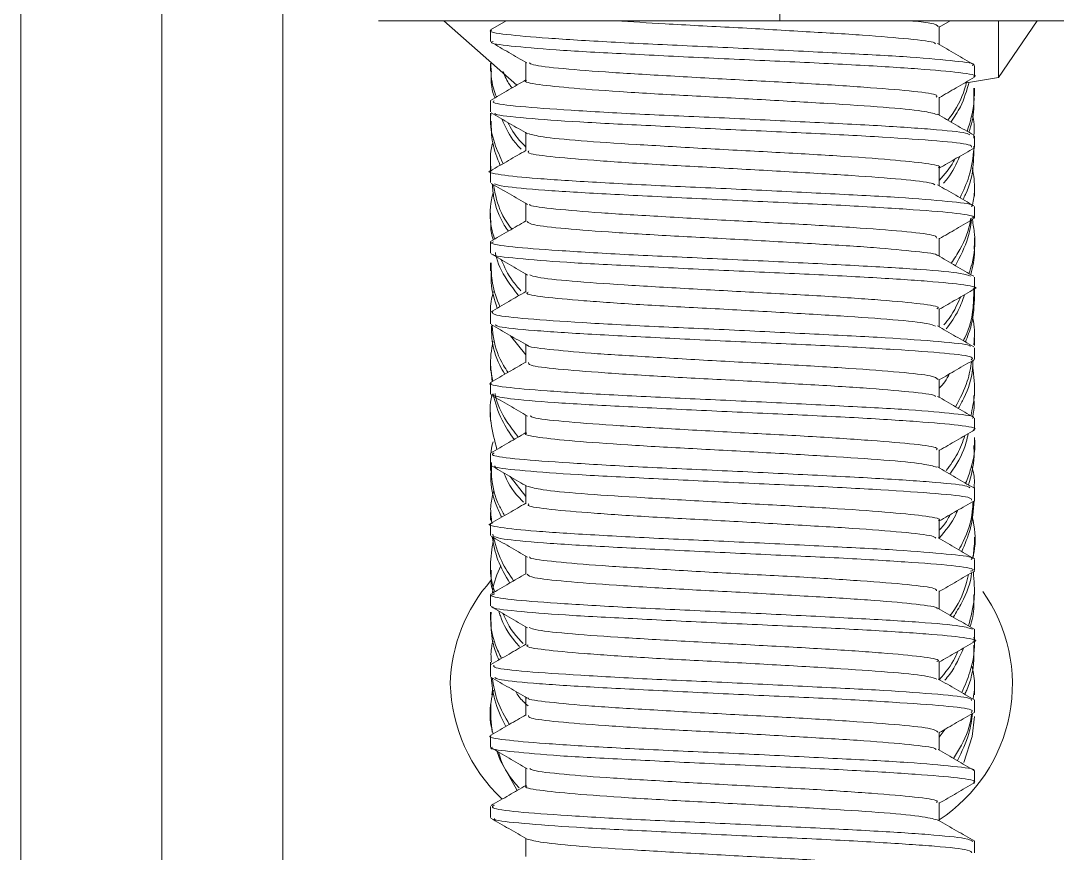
# Model space of a CAD drawing. Extents: x -976302 to -776254, y 5665 to 231437.
# Drawn here: x -798605.3 to -798476, y 81646.8 to 81750.7 of the extents above; entities that cross this region are included whole.
import ezdxf

# ---------------------------------------------------------------- set-up
doc = ezdxf.new("R2010")
doc.units = 0
doc.header["$LTSCALE"] = 1000
doc.header["$MEASUREMENT"] = 0

# ---------------------------------------------------------------- blocks, each defined once
blk = doc.blocks.new('*U19')
at = {"color": 7, "linetype": 'Continuous', "lineweight": 15}
for p, q in [((-15788.536, -17383.221), (-15788.536, -17347.185)), ((-15776.307, -17427.894), (-15776.307, -17377.711)), ((-15797.407, -17383.221), (-15788.536, -17383.221)), ((-15793.925, -17384.619), (-15794.876, -17383.221)), ((-15793.925, -17384.619), (-15793.925, -17383.221)), ((-15792.735, -17383.221), (-15792.464, -17383.378)), ((-15788.536, -17383.221), (-15778.659, -17383.221)), ((-15780.269, -17383.221), (-15782.063, -17384.808)), ((-15781.416, -17383.446), (-15781.804, -17383.221)), ((-15792.464, -17383.365), (-15792.464, -17383.809)), ((-15781.42, -17383.732), (-15781.42, -17383.454)), ((-15782.288, -17384.69), (-15782.288, -17384.247)), ((-15781.42, -17384.466), (-15781.42, -17384.271)), ((-15793.332, -17384.323), (-15793.332, -17384.601)), ((-15793.084, -17384.756), (-15793.925, -17384.619)), ((-15793.332, -17384.885), (-15793.332, -17385.08)), ((-15792.464, -17385.101), (-15792.464, -17385.546)), ((-15781.42, -17385.468), (-15781.42, -17385.193)), ((-15781.42, -17385.694), (-15781.42, -17385.499)), ((-15793.332, -17386.061), (-15793.332, -17386.337)), ((-15782.288, -17386.428), (-15782.288, -17385.983)), ((-15781.42, -17386.918), (-15781.42, -17386.728)), ((-15792.464, -17386.84), (-15792.464, -17387.284)), ((-15781.42, -17387.207), (-15781.42, -17386.929)), ((-15793.332, -17387.342), (-15793.332, -17387.537)), ((-15793.332, -17387.799), (-15793.332, -17388.075)), ((-15782.288, -17388.165), (-15782.288, -17387.72)), ((-15781.42, -17388.151), (-15781.42, -17387.956)), ((-15793.332, -17388.571), (-15793.332, -17388.765)), ((-15792.464, -17388.576), (-15792.464, -17389.021)), ((-15781.42, -17388.943), (-15781.42, -17388.667)), ((-15781.42, -17389.379), (-15781.42, -17389.185)), ((-15793.332, -17389.534), (-15793.332, -17389.813)), ((-15782.288, -17389.903), (-15782.288, -17389.458)), ((-15793.332, -17389.824), (-15793.332, -17389.994)), ((-15792.464, -17390.314), (-15792.464, -17390.759)), ((-15781.42, -17390.681), (-15781.42, -17390.404)), ((-15793.332, -17391.027), (-15793.332, -17391.222)), ((-15781.914, -17390.978), (-15782.288, -17391.446)), ((-15793.332, -17391.273), (-15793.332, -17391.549)), ((-15782.288, -17391.64), (-15782.288, -17391.195)), ((-15781.42, -17391.837), (-15781.42, -17391.642)), ((-15781.432, -17391.836), (-15781.455, -17392.109)), ((-15792.464, -17392.052), (-15792.464, -17392.496)), ((-15781.42, -17392.418), (-15781.42, -17392.141)), ((-15793.332, -17392.256), (-15793.332, -17392.451)), ((-15781.475, -17392.418), (-15781.434, -17392.438)), ((-15782.288, -17393.376), (-15782.288, -17392.932)), ((-15781.42, -17393.065), (-15781.42, -17392.87)), ((-15793.332, -17393.01), (-15793.332, -17393.287)), ((-15793.332, -17393.484), (-15793.332, -17393.679)), ((-15792.464, -17393.788), (-15792.464, -17394.233)), ((-15781.42, -17394.155), (-15781.42, -17393.879)), ((-15781.42, -17394.293), (-15781.42, -17394.155)), ((-15782.288, -17394.938), (-15781.898, -17394.444)), ((-15793.332, -17394.713), (-15793.332, -17394.747)), ((-15782.288, -17395.115), (-15782.288, -17394.67)), ((-15793.332, -17394.747), (-15793.332, -17395.024)), ((-15781.42, -17395.522), (-15781.42, -17395.327)), ((-15792.464, -17395.526), (-15792.464, -17395.97)), ((-15781.42, -17395.894), (-15781.42, -17395.615)), ((-15793.332, -17395.941), (-15793.332, -17396.136)), ((-15793.296, -17396.452), (-15793.327, -17396.136)), ((-15793.332, -17396.485), (-15793.332, -17396.761)), ((-15782.288, -17396.851), (-15782.288, -17396.407)), ((-15781.42, -17396.75), (-15781.42, -17396.555)), ((-15793.332, -17397.17), (-15793.332, -17397.364)), ((-15792.464, -17397.263), (-15792.464, -17397.707)), ((-15781.42, -17397.63), (-15781.42, -17397.353)), ((-15781.42, -17397.979), (-15781.42, -17397.784)), ((-15793.332, -17398.221), (-15793.332, -17398.5)), ((-15782.288, -17398.589), (-15782.288, -17398.145)), ((-15793.332, -17398.51), (-15793.332, -17398.593)), ((-15792.464, -17399), (-15792.464, -17399.444)), ((-15781.42, -17399.091), (-15781.42, -17399.012)), ((-15781.42, -17399.367), (-15781.42, -17399.091)), ((-15793.332, -17399.626), (-15793.332, -17399.821)), ((-15781.47, -17399.702), (-15781.451, -17399.816)), ((-15793.332, -17399.96), (-15793.332, -17400.235)), ((-15782.288, -17400.326), (-15782.288, -17399.882)), ((-15781.42, -17400.25), (-15781.42, -17400.241)), ((-15792.464, -17400.863), (-15792.611, -17400.666)), ((-15792.464, -17400.738), (-15792.464, -17401.182)), ((-15781.42, -17401.105), (-15781.42, -17400.827)), ((-15782.288, -17402.063), (-15782.288, -17401.62)), ((-15793.332, -17401.696), (-15793.332, -17401.974)), ((-15792.464, -17402.474), (-15792.464, -17402.919)), ((-15781.42, -17402.841), (-15781.42, -17402.566)), ((-15782.288, -17403.801), (-15782.288, -17403.357)), ((-15793.332, -17403.433), (-15793.332, -17403.71))]:
    blk.add_line(p, q, dxfattribs=at)
at = {"color": 253, "linetype": 'Continuous', "lineweight": 15, "true_color": 0x9e9e9e}
for p, q in [((-15773.329, -17427.894), (-15773.329, -17365.292)), ((-15769.854, -17427.894), (-15769.854, -17365.292))]:
    blk.add_line(p, q, dxfattribs=at)
at = {"color": 7, "linetype": 'Continuous', "lineweight": 15, "flags": 128}
for points in [[(-15781.427, -17400.036), (-15781.423, -17400.4), (-15781.46, -17400.738)], [(-15793.068, -17401.49), (-15793.273, -17400.842), (-15793.331, -17400.354)], [(-15781.58, -17401.222), (-15781.656, -17401.425), (-15782.064, -17402.156)]]:
    blk.add_lwpolyline(points, dxfattribs=at)
at = {"color": 7, "linetype": 'Continuous', "lineweight": 15}
for centre, radius, start, end in [((-15784.4, -17399.646), 3.974, 1.4072, 41.6288), ((-15790.288, -17399.567), 3.976, 144.7485, 236.8213), ((-15784.482, -17399.431), 4.057, 313.3224, 358.3369)]:
    blk.add_arc(centre, radius, start, end, dxfattribs=at)
for points, knots in [([(-15792.436, -17383.365), (-15792.417, -17383.336), (-15792.384, -17383.287), (-15791.933, -17383.24), (-15791.745, -17383.221)], [0, 0, 0, 0, 0.58375, 1, 1, 1, 1]), ([(-15784.503, -17383.221), (-15784.895, -17383.247), (-15785.772, -17383.306), (-15787.409, -17383.385), (-15789.116, -17383.488), (-15790.647, -17383.574), (-15791.765, -17383.672), (-15792.362, -17383.742), (-15792.369, -17383.783), (-15792.371, -17383.792)], [0, 0, 0, 0, 0.1319995, 0.2955338, 0.4590251, 0.6225772, 0.7860775, 0.949601, 1, 1, 1, 1]), ([(-15793.277, -17384.323), (-15793.294, -17384.317), (-15793.394, -17384.277), (-15792.912, -17384.218), (-15791.845, -17384.114), (-15790.216, -17384.029), (-15788.282, -17383.93), (-15786.24, -17383.838), (-15784.332, -17383.748), (-15782.75, -17383.648), (-15781.759, -17383.564), (-15781.33, -17383.49), (-15781.439, -17383.457), (-15781.448, -17383.454)], [0, 0, 0, 0, 0.022286, 0.12981, 0.237312, 0.344844, 0.452349, 0.559873, 0.66738, 0.774884, 0.882407, 0.989912, 1, 1, 1, 1]), ([(-15781.48, -17383.732), (-15781.462, -17383.739), (-15781.365, -17383.779), (-15781.86, -17383.84), (-15782.944, -17383.944), (-15784.584, -17384.028), (-15786.524, -17384.128), (-15788.565, -17384.22), (-15790.466, -17384.31), (-15792.038, -17384.41), (-15793.01, -17384.494), (-15793.429, -17384.567), (-15793.318, -17384.599), (-15793.311, -17384.601)], [0, 0, 0, 0, 0.025126, 0.132646, 0.240146, 0.347678, 0.455181, 0.562705, 0.670209, 0.777712, 0.885232, 0.992735, 1, 1, 1, 1]), ([(-15782.311, -17384.26), (-15782.164, -17384.175), (-15781.869, -17384.004), (-15781.582, -17383.837), (-15781.438, -17383.753)], [0, 0, 0, 0, 0.498182, 1, 1, 1, 1]), ([(-15792.424, -17383.786), (-15792.573, -17383.872), (-15792.871, -17384.045), (-15793.17, -17384.218), (-15793.319, -17384.305)], [0, 0, 0, 0, 0.499863, 1, 1, 1, 1]), ([(-15792.391, -17385.101), (-15792.406, -17385.086), (-15792.45, -17385.04), (-15791.901, -17384.959), (-15790.841, -17384.872), (-15789.359, -17384.771), (-15787.66, -17384.687), (-15785.929, -17384.585), (-15784.355, -17384.496), (-15783.148, -17384.402), (-15782.438, -17384.319), (-15782.39, -17384.272), (-15782.373, -17384.254)], [0, 0, 0, 0, 0.053681, 0.163878, 0.274092, 0.384283, 0.494508, 0.604697, 0.714915, 0.825112, 0.935313, 1, 1, 1, 1]), ([(-15781.565, -17385.097), (-15781.537, -17385.026), (-15781.432, -17384.758), (-15781.43, -17384.477), (-15781.428, -17384.27)], [0, 0, 0, 0, 0.262121, 1, 1, 1, 1]), ([(-15781.733, -17384.474), (-15781.775, -17384.586), (-15781.827, -17384.725), (-15781.929, -17384.85), (-15781.949, -17384.874)], [0, 0, 0, 0, 0.803375, 1, 1, 1, 1]), ([(-15781.44, -17384.466), (-15781.433, -17384.594), (-15781.421, -17384.815), (-15781.492, -17385.031), (-15781.521, -17385.122)], [0, 0, 0, 0, 0.580839, 1, 1, 1, 1]), ([(-15793.33, -17384.613), (-15793.181, -17384.7), (-15792.892, -17384.867), (-15792.603, -17385.035), (-15792.464, -17385.116)], [0, 0, 0, 0, 0.516755, 1, 1, 1, 1]), ([(-15792.753, -17385.714), (-15792.836, -17385.59), (-15793.043, -17385.279), (-15793.14, -17384.941), (-15793.198, -17384.738)], [0, 0, 0, 0, 0.398359, 1, 1, 1, 1]), ([(-15793.139, -17384.724), (-15793.124, -17384.784), (-15793.043, -17385.092), (-15792.88, -17385.414), (-15792.688, -17385.649), (-15792.672, -17385.667)], [0, 0, 0, 0, 0.183673, 0.934425, 1, 1, 1, 1]), ([(-15782.306, -17384.69), (-15782.3, -17384.692), (-15782.206, -17384.724), (-15782.563, -17384.796), (-15783.394, -17384.881), (-15784.736, -17384.981), (-15786.361, -17385.071), (-15788.104, -17385.163), (-15789.767, -17385.262), (-15791.147, -17385.348), (-15792.12, -17385.446), (-15792.316, -17385.502), (-15792.409, -17385.529)], [0, 0, 0, 0, 0.00739, 0.118806, 0.230265, 0.341688, 0.453129, 0.564552, 0.675975, 0.787422, 0.898842, 1, 1, 1, 1]), ([(-15781.417, -17385.183), (-15781.566, -17385.096), (-15781.856, -17384.928), (-15782.147, -17384.759), (-15782.288, -17384.677)], [0, 0, 0, 0, 0.513453, 1, 1, 1, 1]), ([(-15793.312, -17384.885), (-15793.317, -17385.006), (-15793.331, -17385.363), (-15793.223, -17385.714), (-15793.152, -17385.946)], [0, 0, 0, 0, 0.33934, 1, 1, 1, 1]), ([(-15793.191, -17385.968), (-15793.222, -17385.877), (-15793.322, -17385.587), (-15793.32, -17385.286), (-15793.319, -17385.079)], [0, 0, 0, 0, 0.313672, 1, 1, 1, 1]), ([(-15793.219, -17386.034), (-15793.199, -17386.018), (-15793.142, -17385.973), (-15792.322, -17385.893), (-15790.912, -17385.798), (-15789.069, -17385.709), (-15787.044, -17385.607), (-15785.055, -17385.525), (-15783.321, -17385.422), (-15782.079, -17385.336), (-15781.436, -17385.254), (-15781.487, -17385.208), (-15781.504, -17385.193)], [0, 0, 0, 0, 0.057511, 0.168523, 0.27955, 0.390574, 0.501592, 0.612631, 0.723645, 0.834689, 0.945705, 1, 1, 1, 1]), ([(-15792.422, -17385.522), (-15792.571, -17385.609), (-15792.87, -17385.782), (-15793.168, -17385.955), (-15793.317, -17386.041)], [0, 0, 0, 0, 0.499865, 1, 1, 1, 1]), ([(-15781.526, -17385.497), (-15781.527, -17385.507), (-15781.534, -17385.547), (-15782.231, -17385.617), (-15783.537, -17385.716), (-15785.325, -17385.802), (-15787.331, -17385.906), (-15789.344, -17385.989), (-15791.141, -17386.089), (-15792.487, -17386.179), (-15793.257, -17386.263), (-15793.258, -17386.316), (-15793.258, -17386.337)], [0, 0, 0, 0, 0.035715, 0.146876, 0.258039, 0.369216, 0.480377, 0.591571, 0.702729, 0.81391, 0.925074, 1, 1, 1, 1]), ([(-15782.332, -17386.009), (-15782.183, -17385.922), (-15781.885, -17385.749), (-15781.587, -17385.576), (-15781.438, -17385.49)], [0, 0, 0, 0, 0.499877, 1, 1, 1, 1]), ([(-15781.728, -17386.74), (-15781.654, -17386.576), (-15781.483, -17386.2), (-15781.399, -17385.775), (-15781.426, -17385.526), (-15781.429, -17385.5)], [0, 0, 0, 0, 0.408067, 0.937249, 1, 1, 1, 1]), ([(-15793.284, -17385.564), (-15793.285, -17385.568), (-15793.337, -17385.749), (-15793.325, -17385.934), (-15793.315, -17386.114)], [0, 0, 0, 0, 0.027373, 1, 1, 1, 1]), ([(-15782.288, -17386.331), (-15782.231, -17386.275), (-15782.04, -17386.089), (-15781.925, -17385.875), (-15781.844, -17385.726)], [0, 0, 0, 0, 0.301518, 1, 1, 1, 1]), ([(-15781.693, -17385.638), (-15781.772, -17385.813), (-15781.89, -17386.075), (-15782.101, -17386.308), (-15782.171, -17386.385)], [0, 0, 0, 0, 0.667612, 1, 1, 1, 1]), ([(-15781.434, -17385.694), (-15781.436, -17385.873), (-15781.441, -17386.242), (-15781.582, -17386.599), (-15781.654, -17386.782)], [0, 0, 0, 0, 0.486282, 1, 1, 1, 1]), ([(-15792.442, -17386.84), (-15792.449, -17386.837), (-15792.543, -17386.805), (-15792.179, -17386.732), (-15791.338, -17386.647), (-15789.988, -17386.547), (-15788.359, -17386.457), (-15786.616, -17386.365), (-15784.956, -17386.266), (-15783.584, -17386.18), (-15782.627, -17386.083), (-15782.44, -17386.028), (-15782.352, -17386.002)], [0, 0, 0, 0, 0.009423, 0.121002, 0.232624, 0.344209, 0.455814, 0.5674, 0.678985, 0.790594, 0.902178, 1, 1, 1, 1]), ([(-15793.049, -17387.623), (-15793.07, -17387.581), (-15793.214, -17387.304), (-15793.315, -17386.859), (-15793.313, -17386.458), (-15793.313, -17386.308)], [0, 0, 0, 0, 0.100671, 0.665092, 1, 1, 1, 1]), ([(-15781.429, -17386.912), (-15781.414, -17386.697), (-15781.398, -17386.464), (-15781.468, -17386.24), (-15781.473, -17386.224)], [0, 0, 0, 0, 0.928071, 1, 1, 1, 1]), ([(-15793.332, -17386.35), (-15793.182, -17386.436), (-15792.893, -17386.604), (-15792.604, -17386.772), (-15792.464, -17386.853)], [0, 0, 0, 0, 0.515859, 1, 1, 1, 1]), ([(-15793.321, -17386.356), (-15793.293, -17386.592), (-15793.245, -17387.01), (-15793.057, -17387.407), (-15792.976, -17387.581)], [0, 0, 0, 0, 0.564352, 1, 1, 1, 1]), ([(-15792.567, -17387.225), (-15792.601, -17387.186), (-15792.781, -17386.979), (-15792.886, -17386.747), (-15792.972, -17386.558)], [0, 0, 0, 0, 0.189516, 1, 1, 1, 1]), ([(-15782.36, -17386.428), (-15782.345, -17386.443), (-15782.297, -17386.488), (-15782.836, -17386.569), (-15783.887, -17386.656), (-15785.363, -17386.757), (-15787.06, -17386.842), (-15788.792, -17386.943), (-15790.372, -17387.033), (-15791.583, -17387.126), (-15792.287, -17387.206), (-15792.341, -17387.251), (-15792.359, -17387.266)], [0, 0, 0, 0, 0.0523116, 0.1638914, 0.2754908, 0.3870666, 0.4986764, 0.6102494, 0.7218503, 0.8334319, 0.9450165, 1, 1, 1, 1]), ([(-15781.417, -17386.919), (-15781.566, -17386.833), (-15781.857, -17386.665), (-15782.147, -17386.496), (-15782.288, -17386.415)], [0, 0, 0, 0, 0.513803, 1, 1, 1, 1]), ([(-15792.839, -17386.635), (-15792.831, -17386.653), (-15792.745, -17386.84), (-15792.598, -17387.007), (-15792.464, -17387.158)], [0, 0, 0, 0, 0.091998, 1, 1, 1, 1]), ([(-15793.279, -17386.846), (-15793.309, -17387.028), (-15793.36, -17387.332), (-15793.306, -17387.637), (-15793.284, -17387.759)], [0, 0, 0, 0, 0.597812, 1, 1, 1, 1]), ([(-15793.25, -17387.799), (-15793.27, -17387.785), (-15793.337, -17387.74), (-15792.738, -17387.672), (-15791.538, -17387.569), (-15789.828, -17387.485), (-15787.853, -17387.382), (-15785.819, -17387.296), (-15783.967, -17387.2), (-15782.481, -17387.105), (-15781.619, -17387.018), (-15781.288, -17386.945), (-15781.444, -17386.913), (-15781.455, -17386.911)], [0, 0, 0, 0, 0.04409, 0.14944, 0.254781, 0.360147, 0.465491, 0.570863, 0.676203, 0.781553, 0.886905, 0.99225, 1, 1, 1, 1]), ([(-15792.421, -17387.259), (-15792.57, -17387.346), (-15792.868, -17387.519), (-15793.167, -17387.691), (-15793.316, -17387.778)], [0, 0, 0, 0, 0.499868, 1, 1, 1, 1]), ([(-15781.52, -17387.235), (-15781.577, -17387.256), (-15781.712, -17387.306), (-15782.684, -17387.397), (-15784.202, -17387.485), (-15786.101, -17387.58), (-15788.138, -17387.678), (-15790.089, -17387.763), (-15791.742, -17387.866), (-15792.867, -17387.949), (-15793.395, -17388.035), (-15793.273, -17388.079), (-15793.234, -17388.094)], [0, 0, 0, 0, 0.0776791, 0.1863681, 0.2950819, 0.4037755, 0.5124769, 0.6211791, 0.729868, 0.838586, 0.9472787, 1, 1, 1, 1]), ([(-15782.332, -17387.746), (-15782.183, -17387.659), (-15781.885, -17387.487), (-15781.587, -17387.314), (-15781.438, -17387.227)], [0, 0, 0, 0, 0.499874, 1, 1, 1, 1]), ([(-15781.942, -17388.352), (-15781.917, -17388.321), (-15781.738, -17388.094), (-15781.575, -17387.723), (-15781.515, -17387.381), (-15781.494, -17387.26)], [0, 0, 0, 0, 0.095308, 0.680179, 1, 1, 1, 1]), ([(-15781.459, -17387.24), (-15781.47, -17387.356), (-15781.503, -17387.7), (-15781.646, -17388.096), (-15781.823, -17388.352), (-15781.857, -17388.402)], [0, 0, 0, 0, 0.292069, 0.863533, 1, 1, 1, 1]), ([(-15781.517, -17388.599), (-15781.49, -17388.507), (-15781.399, -17388.19), (-15781.392, -17387.795), (-15781.468, -17387.508), (-15781.485, -17387.446)], [0, 0, 0, 0, 0.242991, 0.836251, 1, 1, 1, 1]), ([(-15792.401, -17388.576), (-15792.4, -17388.555), (-15792.397, -17388.501), (-15791.732, -17388.417), (-15790.577, -17388.327), (-15789.039, -17388.228), (-15787.317, -17388.143), (-15785.604, -17388.04), (-15784.08, -17387.954), (-15782.972, -17387.856), (-15782.387, -17387.787), (-15782.381, -17387.748), (-15782.38, -17387.74)], [0, 0, 0, 0, 0.076348, 0.188042, 0.299731, 0.411412, 0.523114, 0.634787, 0.746503, 0.858183, 0.969879, 1, 1, 1, 1]), ([(-15793.333, -17388.086), (-15793.184, -17388.173), (-15792.894, -17388.341), (-15792.604, -17388.509), (-15792.464, -17388.59)], [0, 0, 0, 0, 0.515105, 1, 1, 1, 1]), ([(-15793.241, -17388.086), (-15793.238, -17388.105), (-15793.206, -17388.367), (-15793.052, -17388.747), (-15792.834, -17389.081), (-15792.76, -17389.193)], [0, 0, 0, 0, 0.048552, 0.678245, 1, 1, 1, 1]), ([(-15793.279, -17388.118), (-15793.3, -17388.236), (-15793.362, -17388.597), (-15793.329, -17389.048), (-15793.222, -17389.365), (-15793.195, -17389.445)], [0, 0, 0, 0, 0.268915, 0.81666, 1, 1, 1, 1]), ([(-15792.86, -17389.251), (-15792.98, -17389.025), (-15793.172, -17388.661), (-15793.235, -17388.275), (-15793.258, -17388.129)], [0, 0, 0, 0, 0.6229144, 1, 1, 1, 1]), ([(-15782.32, -17388.165), (-15782.35, -17388.193), (-15782.414, -17388.254), (-15783.202, -17388.34), (-15784.442, -17388.435), (-15786.028, -17388.53), (-15787.765, -17388.617), (-15789.453, -17388.719), (-15790.923, -17388.804), (-15791.931, -17388.906), (-15792.431, -17388.965), (-15792.409, -17388.999), (-15792.407, -17389.002)], [0, 0, 0, 0, 0.09737, 0.209063, 0.320732, 0.432408, 0.544085, 0.655745, 0.767447, 0.879113, 0.990806, 1, 1, 1, 1]), ([(-15781.418, -17388.656), (-15781.567, -17388.57), (-15781.857, -17388.402), (-15782.147, -17388.234), (-15782.288, -17388.152)], [0, 0, 0, 0, 0.514259, 1, 1, 1, 1]), ([(-15781.433, -17388.151), (-15781.428, -17388.196), (-15781.411, -17388.353), (-15781.453, -17388.508), (-15781.482, -17388.619)], [0, 0, 0, 0, 0.286847, 1, 1, 1, 1]), ([(-15793.24, -17389.471), (-15793.287, -17389.281), (-15793.346, -17389.047), (-15793.324, -17388.811), (-15793.32, -17388.766)], [0, 0, 0, 0, 0.810685, 1, 1, 1, 1]), ([(-15793.233, -17389.507), (-15793.176, -17389.486), (-15793.041, -17389.436), (-15792.068, -17389.345), (-15790.55, -17389.256), (-15788.651, -17389.162), (-15786.614, -17389.064), (-15784.663, -17388.979), (-15783.007, -17388.876), (-15781.895, -17388.793), (-15781.376, -17388.714), (-15781.468, -17388.675), (-15781.488, -17388.667)], [0, 0, 0, 0, 0.079803, 0.190958, 0.302137, 0.413296, 0.524463, 0.635631, 0.746785, 0.857969, 0.969127, 1, 1, 1, 1]), ([(-15781.485, -17388.972), (-15781.482, -17388.975), (-15781.45, -17389.011), (-15782.032, -17389.07), (-15783.209, -17389.173), (-15784.925, -17389.256), (-15786.899, -17389.36), (-15788.933, -17389.446), (-15790.785, -17389.541), (-15792.271, -17389.637), (-15793.134, -17389.724), (-15793.463, -17389.797), (-15793.306, -17389.829), (-15793.294, -17389.831)], [0, 0, 0, 0, 0.012469, 0.121211, 0.229942, 0.3387, 0.447435, 0.556199, 0.664929, 0.773671, 0.882415, 0.99115, 1, 1, 1, 1]), ([(-15792.42, -17388.996), (-15792.569, -17389.083), (-15792.868, -17389.255), (-15793.166, -17389.428), (-15793.315, -17389.515)], [0, 0, 0, 0, 0.49987, 1, 1, 1, 1]), ([(-15782.332, -17389.483), (-15782.183, -17389.397), (-15781.885, -17389.224), (-15781.586, -17389.051), (-15781.437, -17388.964)], [0, 0, 0, 0, 0.499871, 1, 1, 1, 1]), ([(-15782.165, -17389.869), (-15782.092, -17389.789), (-15781.879, -17389.552), (-15781.761, -17389.284), (-15781.683, -17389.107)], [0, 0, 0, 0, 0.340319, 1, 1, 1, 1]), ([(-15781.538, -17388.932), (-15781.54, -17388.944), (-15781.58, -17389.176), (-15781.761, -17389.541), (-15782.011, -17389.865), (-15782.109, -17389.993)], [0, 0, 0, 0, 0.030498, 0.618851, 1, 1, 1, 1]), ([(-15781.648, -17390.26), (-15781.574, -17390.069), (-15781.437, -17389.717), (-15781.436, -17389.351), (-15781.435, -17389.184)], [0, 0, 0, 0, 0.542731, 1, 1, 1, 1]), ([(-15781.441, -17389.38), (-15781.435, -17389.475), (-15781.417, -17389.785), (-15781.514, -17390.089), (-15781.582, -17390.299)], [0, 0, 0, 0, 0.309588, 1, 1, 1, 1]), ([(-15792.406, -17390.314), (-15792.423, -17390.305), (-15792.5, -17390.266), (-15792.056, -17390.189), (-15791.104, -17390.104), (-15789.688, -17390.002), (-15788.021, -17389.916), (-15786.279, -17389.819), (-15784.657, -17389.725), (-15783.364, -17389.635), (-15782.542, -17389.546), (-15782.43, -17389.497), (-15782.384, -17389.477)], [0, 0, 0, 0, 0.031233, 0.142843, 0.254492, 0.366106, 0.477751, 0.589363, 0.700989, 0.812616, 0.924232, 1, 1, 1, 1]), ([(-15793.334, -17389.823), (-15793.185, -17389.909), (-15792.895, -17390.077), (-15792.605, -17390.246), (-15792.464, -17390.327)], [0, 0, 0, 0, 0.514482, 1, 1, 1, 1]), ([(-15793.313, -17389.799), (-15793.312, -17389.962), (-15793.31, -17390.369), (-15793.209, -17390.812), (-15793.073, -17391.071), (-15793.056, -17391.102)], [0, 0, 0, 0, 0.3712794, 0.9252901, 1, 1, 1, 1]), ([(-15781.419, -17390.393), (-15781.568, -17390.307), (-15781.858, -17390.139), (-15782.148, -17389.971), (-15782.288, -17389.889)], [0, 0, 0, 0, 0.514831, 1, 1, 1, 1]), ([(-15781.424, -17390.413), (-15781.423, -17390.4), (-15781.401, -17390.225), (-15781.446, -17390.051), (-15781.487, -17389.89)], [0, 0, 0, 0, 0.07112, 1, 1, 1, 1]), ([(-15793.108, -17391.132), (-15793.163, -17390.993), (-15793.307, -17390.623), (-15793.322, -17390.236), (-15793.331, -17389.994)], [0, 0, 0, 0, 0.375074, 1, 1, 1, 1]), ([(-15792.632, -17390.811), (-15792.743, -17390.661), (-15792.94, -17390.392), (-15793.041, -17390.097), (-15793.086, -17389.967)], [0, 0, 0, 0, 0.558247, 1, 1, 1, 1]), ([(-15792.993, -17390.02), (-15792.898, -17390.228), (-15792.788, -17390.469), (-15792.601, -17390.682), (-15792.574, -17390.713)], [0, 0, 0, 0, 0.856073, 1, 1, 1, 1]), ([(-15782.346, -17389.903), (-15782.329, -17389.911), (-15782.25, -17389.949), (-15782.691, -17390.027), (-15783.639, -17390.112), (-15785.053, -17390.213), (-15786.719, -17390.3), (-15788.46, -17390.397), (-15790.084, -17390.491), (-15791.38, -17390.581), (-15792.206, -17390.669), (-15792.322, -17390.719), (-15792.368, -17390.739)], [0, 0, 0, 0, 0.030415, 0.142037, 0.253698, 0.365325, 0.476982, 0.588607, 0.700245, 0.811885, 0.923513, 1, 1, 1, 1]), ([(-15793.227, -17391.245), (-15793.225, -17391.235), (-15793.218, -17391.194), (-15792.521, -17391.124), (-15791.215, -17391.025), (-15789.428, -17390.94), (-15787.422, -17390.836), (-15785.407, -17390.753), (-15783.613, -17390.653), (-15782.26, -17390.563), (-15781.456, -17390.473), (-15781.466, -17390.413), (-15781.471, -17390.385)], [0, 0, 0, 0, 0.035045, 0.143781, 0.252521, 0.361273, 0.470011, 0.57878, 0.687514, 0.79627, 0.905011, 1, 1, 1, 1]), ([(-15793.276, -17390.495), (-15793.287, -17390.537), (-15793.349, -17390.768), (-15793.33, -17391.005), (-15793.314, -17391.199)], [0, 0, 0, 0, 0.1783541, 1, 1, 1, 1]), ([(-15792.42, -17390.733), (-15792.569, -17390.82), (-15792.867, -17390.993), (-15793.165, -17391.165), (-15793.315, -17391.252)], [0, 0, 0, 0, 0.499873, 1, 1, 1, 1]), ([(-15781.535, -17390.709), (-15781.555, -17390.724), (-15781.612, -17390.769), (-15782.43, -17390.849), (-15783.84, -17390.943), (-15785.683, -17391.032), (-15787.708, -17391.135), (-15789.697, -17391.217), (-15791.429, -17391.32), (-15792.679, -17391.406), (-15793.345, -17391.494), (-15793.275, -17391.546), (-15793.246, -17391.567)], [0, 0, 0, 0, 0.055481, 0.164267, 0.273067, 0.381864, 0.490656, 0.599468, 0.708255, 0.817072, 0.925862, 1, 1, 1, 1]), ([(-15782.331, -17391.22), (-15782.182, -17391.134), (-15781.884, -17390.961), (-15781.586, -17390.788), (-15781.436, -17390.701)], [0, 0, 0, 0, 0.499869, 1, 1, 1, 1]), ([(-15781.85, -17391.88), (-15781.812, -17391.824), (-15781.636, -17391.566), (-15781.496, -17391.169), (-15781.468, -17390.83), (-15781.458, -17390.714)], [0, 0, 0, 0, 0.156029, 0.710582, 1, 1, 1, 1]), ([(-15781.443, -17390.736), (-15781.443, -17390.833), (-15781.445, -17391.158), (-15781.559, -17391.564), (-15781.727, -17391.851), (-15781.771, -17391.926)], [0, 0, 0, 0, 0.239315, 0.802108, 1, 1, 1, 1]), ([(-15781.478, -17392.096), (-15781.455, -17391.983), (-15781.386, -17391.656), (-15781.441, -17391.327), (-15781.477, -17391.112)], [0, 0, 0, 0, 0.345008, 1, 1, 1, 1]), ([(-15792.433, -17392.052), (-15792.402, -17392.023), (-15792.336, -17391.962), (-15791.543, -17391.876), (-15790.299, -17391.781), (-15788.711, -17391.686), (-15786.975, -17391.598), (-15785.287, -17391.496), (-15783.819, -17391.412), (-15782.815, -17391.31), (-15782.318, -17391.251), (-15782.341, -17391.217), (-15782.343, -17391.214)], [0, 0, 0, 0, 0.098165, 0.209834, 0.321477, 0.433128, 0.54478, 0.656415, 0.768092, 0.879732, 0.991401, 1, 1, 1, 1]), ([(-15793.335, -17391.56), (-15793.185, -17391.646), (-15792.895, -17391.814), (-15792.605, -17391.983), (-15792.464, -17392.064)], [0, 0, 0, 0, 0.513979, 1, 1, 1, 1]), ([(-15792.933, -17392.768), (-15792.981, -17392.683), (-15793.157, -17392.373), (-15793.279, -17391.97), (-15793.292, -17391.654), (-15793.295, -17391.583)], [0, 0, 0, 0, 0.2248021, 0.8246016, 1, 1, 1, 1]), ([(-15793.262, -17391.602), (-15793.234, -17391.768), (-15793.169, -17392.155), (-15792.976, -17392.52), (-15792.865, -17392.729)], [0, 0, 0, 0, 0.429079, 1, 1, 1, 1]), ([(-15782.352, -17391.64), (-15782.352, -17391.661), (-15782.353, -17391.715), (-15783.013, -17391.799), (-15784.165, -17391.889), (-15785.701, -17391.988), (-15787.422, -17392.072), (-15789.136, -17392.175), (-15790.662, -17392.262), (-15791.773, -17392.36), (-15792.363, -17392.429), (-15792.37, -17392.468), (-15792.371, -17392.477)], [0, 0, 0, 0, 0.075525, 0.18722, 0.298911, 0.410594, 0.522297, 0.633972, 0.745689, 0.85737, 0.969068, 1, 1, 1, 1]), ([(-15781.42, -17392.13), (-15781.569, -17392.043), (-15781.859, -17391.875), (-15782.148, -17391.708), (-15782.288, -17391.626)], [0, 0, 0, 0, 0.51553, 1, 1, 1, 1]), ([(-15793.285, -17391.741), (-15793.314, -17391.972), (-15793.365, -17392.375), (-15793.279, -17392.776), (-15793.241, -17392.947)], [0, 0, 0, 0, 0.57351, 1, 1, 1, 1]), ([(-15792.464, -17392.267), (-15792.512, -17392.217), (-15792.616, -17392.109), (-15792.682, -17391.985), (-15792.717, -17391.918)], [0, 0, 0, 0, 0.455402, 1, 1, 1, 1]), ([(-15793.272, -17393.01), (-15793.29, -17393.002), (-15793.387, -17392.962), (-15792.892, -17392.902), (-15791.808, -17392.798), (-15790.168, -17392.714), (-15788.228, -17392.613), (-15786.187, -17392.522), (-15784.286, -17392.432), (-15782.714, -17392.332), (-15781.742, -17392.248), (-15781.323, -17392.174), (-15781.434, -17392.143), (-15781.441, -17392.141)], [0, 0, 0, 0, 0.025126, 0.132647, 0.240147, 0.347678, 0.455181, 0.562705, 0.670209, 0.777713, 0.885233, 0.992736, 1, 1, 1, 1]), ([(-15781.476, -17392.446), (-15781.581, -17392.473), (-15781.801, -17392.528), (-15782.926, -17392.627), (-15784.531, -17392.712), (-15786.472, -17392.812), (-15788.512, -17392.904), (-15790.42, -17392.993), (-15792.002, -17393.094), (-15792.993, -17393.178), (-15793.422, -17393.252), (-15793.313, -17393.285), (-15793.304, -17393.287)], [0, 0, 0, 0, 0.101239, 0.212271, 0.323334, 0.434368, 0.545423, 0.656459, 0.767493, 0.878546, 0.98958, 1, 1, 1, 1]), ([(-15782.33, -17392.957), (-15782.181, -17392.87), (-15781.883, -17392.697), (-15781.585, -17392.525), (-15781.435, -17392.438)], [0, 0, 0, 0, 0.499866, 1, 1, 1, 1]), ([(-15782.099, -17393.473), (-15782, -17393.344), (-15781.748, -17393.013), (-15781.569, -17392.642), (-15781.53, -17392.407), (-15781.529, -17392.399)], [0, 0, 0, 0, 0.38262, 0.979994, 1, 1, 1, 1]), ([(-15781.48, -17392.407), (-15781.539, -17392.626), (-15781.644, -17393.016), (-15781.89, -17393.375), (-15781.997, -17393.532)], [0, 0, 0, 0, 0.5636827, 1, 1, 1, 1]), ([(-15793.28, -17392.969), (-15793.29, -17392.933), (-15793.336, -17392.763), (-15793.322, -17392.588), (-15793.312, -17392.45)], [0, 0, 0, 0, 0.214734, 1, 1, 1, 1]), ([(-15792.42, -17392.47), (-15792.569, -17392.557), (-15792.867, -17392.73), (-15793.165, -17392.903), (-15793.314, -17392.989)], [0, 0, 0, 0, 0.499875, 1, 1, 1, 1]), ([(-15781.576, -17393.776), (-15781.52, -17393.559), (-15781.407, -17393.122), (-15781.39, -17392.667), (-15781.453, -17392.449), (-15781.453, -17392.448)], [0, 0, 0, 0, 0.49803, 0.998699, 1, 1, 1, 1]), ([(-15792.392, -17393.788), (-15792.407, -17393.773), (-15792.453, -17393.728), (-15791.91, -17393.646), (-15790.855, -17393.56), (-15789.377, -17393.458), (-15787.679, -17393.374), (-15785.948, -17393.273), (-15784.37, -17393.183), (-15783.162, -17393.089), (-15782.462, -17393.01), (-15782.41, -17392.965), (-15782.393, -17392.95)], [0, 0, 0, 0, 0.0531172, 0.1646587, 0.276219, 0.3877561, 0.4993271, 0.6108614, 0.7224242, 0.8339669, 0.9455132, 1, 1, 1, 1]), ([(-15793.335, -17393.297), (-15793.186, -17393.383), (-15792.896, -17393.551), (-15792.605, -17393.72), (-15792.464, -17393.802)], [0, 0, 0, 0, 0.513586, 1, 1, 1, 1]), ([(-15792.72, -17394.382), (-15792.743, -17394.352), (-15792.932, -17394.108), (-15793.092, -17393.771), (-15793.162, -17393.459), (-15793.178, -17393.388)], [0, 0, 0, 0, 0.098527, 0.794097, 1, 1, 1, 1]), ([(-15793.094, -17393.436), (-15793.042, -17393.589), (-15792.938, -17393.89), (-15792.737, -17394.162), (-15792.637, -17394.297)], [0, 0, 0, 0, 0.505907, 1, 1, 1, 1]), ([(-15782.309, -17393.376), (-15782.302, -17393.379), (-15782.208, -17393.411), (-15782.569, -17393.484), (-15783.406, -17393.569), (-15784.753, -17393.668), (-15786.38, -17393.758), (-15788.123, -17393.85), (-15789.784, -17393.949), (-15791.16, -17394.035), (-15792.122, -17394.133), (-15792.312, -17394.188), (-15792.402, -17394.214)], [0, 0, 0, 0, 0.0086068, 0.120174, 0.2317851, 0.3433587, 0.4549518, 0.5665265, 0.6781006, 0.7896988, 0.9012707, 1, 1, 1, 1]), ([(-15781.421, -17393.866), (-15781.57, -17393.78), (-15781.859, -17393.612), (-15782.148, -17393.445), (-15782.288, -17393.364)], [0, 0, 0, 0, 0.516365, 1, 1, 1, 1]), ([(-15793.331, -17393.484), (-15793.332, -17393.488), (-15793.36, -17393.741), (-15793.297, -17394.126), (-15793.16, -17394.489), (-15793.114, -17394.61)], [0, 0, 0, 0, 0.009286, 0.6707277, 1, 1, 1, 1]), ([(-15793.184, -17394.651), (-15793.25, -17394.416), (-15793.34, -17394.094), (-15793.318, -17393.767), (-15793.313, -17393.679)], [0, 0, 0, 0, 0.732137, 1, 1, 1, 1]), ([(-15781.436, -17393.857), (-15781.435, -17393.842), (-15781.431, -17393.75), (-15781.462, -17393.661), (-15781.487, -17393.587)], [0, 0, 0, 0, 0.169665, 1, 1, 1, 1]), ([(-15793.216, -17394.719), (-15793.193, -17394.703), (-15793.127, -17394.658), (-15792.291, -17394.576), (-15790.868, -17394.483), (-15789.017, -17394.393), (-15786.99, -17394.291), (-15785.005, -17394.209), (-15783.282, -17394.105), (-15782.047, -17394.02), (-15781.397, -17393.932), (-15781.477, -17393.88), (-15781.509, -17393.859)], [0, 0, 0, 0, 0.057618, 0.16616, 0.274717, 0.38327, 0.491819, 0.600385, 0.708928, 0.817502, 0.926048, 1, 1, 1, 1]), ([(-15793.271, -17394.205), (-15793.301, -17394.329), (-15793.342, -17394.498), (-15793.325, -17394.667), (-15793.32, -17394.712)], [0, 0, 0, 0, 0.73563, 1, 1, 1, 1]), ([(-15792.42, -17394.208), (-15792.569, -17394.294), (-15792.867, -17394.467), (-15793.165, -17394.64), (-15793.314, -17394.726)], [0, 0, 0, 0, 0.499878, 1, 1, 1, 1]), ([(-15781.521, -17394.182), (-15781.521, -17394.191), (-15781.52, -17394.232), (-15782.204, -17394.301), (-15783.495, -17394.401), (-15785.274, -17394.486), (-15787.276, -17394.59), (-15789.293, -17394.673), (-15791.098, -17394.773), (-15792.459, -17394.863), (-15793.248, -17394.947), (-15793.258, -17395.001), (-15793.261, -17395.024)], [0, 0, 0, 0, 0.034765, 0.145697, 0.25663, 0.367579, 0.478511, 0.589476, 0.700405, 0.811355, 0.922291, 1, 1, 1, 1]), ([(-15782.329, -17394.693), (-15782.18, -17394.607), (-15781.882, -17394.434), (-15781.583, -17394.261), (-15781.434, -17394.175)], [0, 0, 0, 0, 0.499864, 1, 1, 1, 1]), ([(-15781.765, -17395.404), (-15781.718, -17395.322), (-15781.55, -17395.034), (-15781.434, -17394.589), (-15781.439, -17394.232), (-15781.441, -17394.098)], [0, 0, 0, 0, 0.198669, 0.699631, 1, 1, 1, 1]), ([(-15781.746, -17394.356), (-15781.755, -17394.38), (-15781.848, -17394.619), (-15782.015, -17394.867), (-15782.217, -17395.063), (-15782.232, -17395.077)], [0, 0, 0, 0, 0.095055, 0.934083, 1, 1, 1, 1]), ([(-15781.435, -17394.294), (-15781.431, -17394.35), (-15781.408, -17394.636), (-15781.49, -17395.028), (-15781.644, -17395.346), (-15781.693, -17395.446)], [0, 0, 0, 0, 0.14551, 0.730497, 1, 1, 1, 1]), ([(-15792.444, -17395.526), (-15792.451, -17395.524), (-15792.545, -17395.492), (-15792.185, -17395.419), (-15791.35, -17395.334), (-15790.005, -17395.235), (-15788.378, -17395.145), (-15786.635, -17395.053), (-15784.973, -17394.954), (-15783.596, -17394.868), (-15782.628, -17394.77), (-15782.434, -17394.714), (-15782.343, -17394.687)], [0, 0, 0, 0, 0.0082, 0.119565, 0.230974, 0.342345, 0.453736, 0.565108, 0.67648, 0.787876, 0.899245, 1, 1, 1, 1]), ([(-15781.452, -17395.585), (-15781.434, -17395.454), (-15781.398, -17395.193), (-15781.46, -17394.936), (-15781.491, -17394.809)], [0, 0, 0, 0, 0.50421, 1, 1, 1, 1]), ([(-15793.336, -17395.034), (-15793.187, -17395.12), (-15792.896, -17395.288), (-15792.605, -17395.457), (-15792.464, -17395.539)], [0, 0, 0, 0, 0.513294, 1, 1, 1, 1]), ([(-15793.016, -17396.29), (-15793.094, -17396.112), (-15793.271, -17395.706), (-15793.306, -17395.279), (-15793.326, -17395.039)], [0, 0, 0, 0, 0.4376554, 1, 1, 1, 1]), ([(-15793.296, -17395.057), (-15793.291, -17395.141), (-15793.274, -17395.475), (-15793.153, -17395.882), (-15792.981, -17396.181), (-15792.943, -17396.247)], [0, 0, 0, 0, 0.206427, 0.823064, 1, 1, 1, 1]), ([(-15782.361, -17395.115), (-15782.346, -17395.13), (-15782.3, -17395.175), (-15782.845, -17395.257), (-15783.901, -17395.343), (-15785.381, -17395.445), (-15787.079, -17395.529), (-15788.811, -17395.63), (-15790.386, -17395.72), (-15791.597, -17395.814), (-15792.313, -17395.897), (-15792.363, -17395.945), (-15792.381, -17395.963)], [0, 0, 0, 0, 0.05282, 0.162917, 0.273032, 0.383125, 0.49325, 0.60334, 0.713458, 0.823556, 0.933658, 1, 1, 1, 1]), ([(-15781.423, -17395.602), (-15781.572, -17395.516), (-15781.861, -17395.349), (-15782.149, -17395.182), (-15782.288, -17395.101)], [0, 0, 0, 0, 0.517349, 1, 1, 1, 1]), ([(-15793.271, -17395.413), (-15793.288, -17395.488), (-15793.361, -17395.811), (-15793.361, -17396.163), (-15793.292, -17396.429), (-15793.287, -17396.447)], [0, 0, 0, 0, 0.220643, 0.946245, 1, 1, 1, 1]), ([(-15792.464, -17395.963), (-15792.618, -17395.776), (-15792.799, -17395.556), (-15792.9, -17395.313), (-15792.915, -17395.277)], [0, 0, 0, 0, 0.8511, 1, 1, 1, 1]), ([(-15792.731, -17395.384), (-15792.684, -17395.474), (-15792.614, -17395.609), (-15792.501, -17395.726), (-15792.464, -17395.765)], [0, 0, 0, 0, 0.670865, 1, 1, 1, 1]), ([(-15793.249, -17396.485), (-15793.268, -17396.471), (-15793.329, -17396.425), (-15792.713, -17396.355), (-15791.499, -17396.253), (-15789.779, -17396.169), (-15787.799, -17396.066), (-15785.767, -17395.98), (-15783.922, -17395.884), (-15782.449, -17395.789), (-15781.602, -17395.701), (-15781.286, -17395.629), (-15781.45, -17395.597), (-15781.463, -17395.594)], [0, 0, 0, 0, 0.046695, 0.151616, 0.256528, 0.361466, 0.466381, 0.571326, 0.676237, 0.781161, 0.886084, 0.991001, 1, 1, 1, 1]), ([(-15792.441, -17395.957), (-15792.59, -17396.043), (-15792.889, -17396.216), (-15793.187, -17396.389), (-15793.336, -17396.475)], [0, 0, 0, 0, 0.499882, 1, 1, 1, 1]), ([(-15781.515, -17395.919), (-15781.567, -17395.94), (-15781.692, -17395.99), (-15782.65, -17396.08), (-15784.156, -17396.17), (-15786.048, -17396.264), (-15788.085, -17396.362), (-15790.041, -17396.447), (-15791.704, -17396.55), (-15792.844, -17396.633), (-15793.387, -17396.719), (-15793.274, -17396.763), (-15793.236, -17396.778)], [0, 0, 0, 0, 0.077724, 0.186358, 0.295015, 0.403654, 0.512299, 0.620947, 0.729581, 0.838245, 0.946882, 1, 1, 1, 1]), ([(-15782.327, -17396.43), (-15782.178, -17396.343), (-15781.88, -17396.17), (-15781.581, -17395.998), (-15781.432, -17395.911)], [0, 0, 0, 0, 0.499862, 1, 1, 1, 1]), ([(-15781.987, -17397.013), (-15781.88, -17396.854), (-15781.633, -17396.488), (-15781.53, -17396.088), (-15781.472, -17395.86)], [0, 0, 0, 0, 0.432595, 1, 1, 1, 1]), ([(-15781.459, -17395.927), (-15781.495, -17396.12), (-15781.567, -17396.513), (-15781.782, -17396.881), (-15781.891, -17397.068)], [0, 0, 0, 0, 0.4929791, 1, 1, 1, 1]), ([(-15781.523, -17397.282), (-15781.517, -17397.268), (-15781.425, -17397.033), (-15781.394, -17396.577), (-15781.463, -17396.149), (-15781.495, -17395.948)], [0, 0, 0, 0, 0.032411, 0.545813, 1, 1, 1, 1]), ([(-15792.4, -17397.263), (-15792.4, -17397.241), (-15792.4, -17397.188), (-15791.742, -17397.105), (-15790.592, -17397.014), (-15789.057, -17396.915), (-15787.336, -17396.831), (-15785.622, -17396.728), (-15784.095, -17396.641), (-15782.981, -17396.543), (-15782.387, -17396.473), (-15782.381, -17396.433), (-15782.379, -17396.424)], [0, 0, 0, 0, 0.074914, 0.186289, 0.297659, 0.409022, 0.520405, 0.63176, 0.743156, 0.854517, 0.965894, 1, 1, 1, 1]), ([(-15793.336, -17396.771), (-15793.187, -17396.857), (-15792.896, -17397.026), (-15792.605, -17397.194), (-15792.464, -17397.276)], [0, 0, 0, 0, 0.513094, 1, 1, 1, 1]), ([(-15781.468, -17397.313), (-15781.469, -17397.292), (-15781.483, -17397.061), (-15781.582, -17396.841), (-15781.672, -17396.641)], [0, 0, 0, 0, 0.094856, 1, 1, 1, 1]), ([(-15781.437, -17396.75), (-15781.429, -17396.903), (-15781.418, -17397.089), (-15781.477, -17397.27), (-15781.487, -17397.302)], [0, 0, 0, 0, 0.820977, 1, 1, 1, 1]), ([(-15793.303, -17396.79), (-15793.321, -17397.011), (-15793.358, -17397.459), (-15793.242, -17397.901), (-15793.183, -17398.124)], [0, 0, 0, 0, 0.495705, 1, 1, 1, 1]), ([(-15792.809, -17397.907), (-15792.881, -17397.789), (-15793.095, -17397.441), (-15793.237, -17397.067), (-15793.261, -17396.815), (-15793.261, -17396.814)], [0, 0, 0, 0, 0.339898, 0.997628, 1, 1, 1, 1]), ([(-15793.183, -17396.86), (-15793.163, -17396.944), (-15793.085, -17397.277), (-15792.925, -17397.619), (-15792.744, -17397.85), (-15792.734, -17397.864)], [0, 0, 0, 0, 0.243992, 0.957022, 1, 1, 1, 1]), ([(-15782.318, -17396.851), (-15782.35, -17396.88), (-15782.417, -17396.941), (-15783.213, -17397.027), (-15784.458, -17397.122), (-15786.047, -17397.217), (-15787.784, -17397.305), (-15789.471, -17397.407), (-15790.935, -17397.491), (-15791.947, -17397.593), (-15792.446, -17397.656), (-15792.41, -17397.694), (-15792.404, -17397.7)], [0, 0, 0, 0, 0.097226, 0.207386, 0.317521, 0.427663, 0.537806, 0.647932, 0.7581, 0.868232, 0.978391, 1, 1, 1, 1]), ([(-15781.425, -17397.339), (-15781.574, -17397.252), (-15781.862, -17397.085), (-15782.15, -17396.918), (-15782.288, -17396.838)], [0, 0, 0, 0, 0.518488, 1, 1, 1, 1]), ([(-15793.22, -17398.145), (-15793.246, -17398.064), (-15793.327, -17397.808), (-15793.32, -17397.544), (-15793.315, -17397.364)], [0, 0, 0, 0, 0.318071, 1, 1, 1, 1]), ([(-15793.283, -17398.204), (-15793.213, -17398.179), (-15793.063, -17398.125), (-15792.037, -17398.029), (-15790.503, -17397.941), (-15788.598, -17397.845), (-15786.56, -17397.748), (-15784.614, -17397.663), (-15782.972, -17397.56), (-15781.862, -17397.477), (-15781.349, -17397.391), (-15781.48, -17397.346), (-15781.524, -17397.331)], [0, 0, 0, 0, 0.092787, 0.199586, 0.30641, 0.413213, 0.520025, 0.626835, 0.733634, 0.84046, 0.947262, 1, 1, 1, 1]), ([(-15781.481, -17397.655), (-15781.476, -17397.659), (-15781.437, -17397.694), (-15782.006, -17397.754), (-15783.17, -17397.857), (-15784.875, -17397.94), (-15786.845, -17398.043), (-15788.881, -17398.13), (-15790.74, -17398.225), (-15792.239, -17398.321), (-15793.118, -17398.408), (-15793.46, -17398.481), (-15793.306, -17398.514), (-15793.293, -17398.516)], [0, 0, 0, 0, 0.013511, 0.12202, 0.230515, 0.33904, 0.447539, 0.556067, 0.664563, 0.773068, 0.881577, 0.990077, 1, 1, 1, 1]), ([(-15792.441, -17397.694), (-15792.591, -17397.781), (-15792.889, -17397.953), (-15793.187, -17398.126), (-15793.336, -17398.213)], [0, 0, 0, 0, 0.499879, 1, 1, 1, 1]), ([(-15782.325, -17398.166), (-15782.176, -17398.08), (-15781.878, -17397.907), (-15781.579, -17397.734), (-15781.43, -17397.647)], [0, 0, 0, 0, 0.499861, 1, 1, 1, 1]), ([(-15781.625, -17397.76), (-15781.636, -17397.799), (-15781.709, -17398.056), (-15781.881, -17398.353), (-15782.091, -17398.584), (-15782.13, -17398.627)], [0, 0, 0, 0, 0.12713, 0.840481, 1, 1, 1, 1]), ([(-15781.687, -17398.924), (-15781.636, -17398.816), (-15781.484, -17398.498), (-15781.406, -17398.107), (-15781.43, -17397.835), (-15781.435, -17397.784)], [0, 0, 0, 0, 0.293234, 0.869861, 1, 1, 1, 1]), ([(-15782.22, -17398.553), (-15782.204, -17398.538), (-15781.998, -17398.335), (-15781.831, -17398.086), (-15781.739, -17397.843), (-15781.731, -17397.822)], [0, 0, 0, 0, 0.068959, 0.918711, 1, 1, 1, 1]), ([(-15781.428, -17397.978), (-15781.433, -17398.182), (-15781.44, -17398.515), (-15781.571, -17398.836), (-15781.622, -17398.961)], [0, 0, 0, 0, 0.6103109, 1, 1, 1, 1]), ([(-15792.407, -17399), (-15792.424, -17398.992), (-15792.503, -17398.954), (-15792.064, -17398.876), (-15791.118, -17398.791), (-15789.705, -17398.69), (-15788.04, -17398.603), (-15786.298, -17398.506), (-15784.674, -17398.412), (-15783.375, -17398.323), (-15782.539, -17398.232), (-15782.421, -17398.182), (-15782.372, -17398.16)], [0, 0, 0, 0, 0.029898, 0.14107, 0.25228, 0.363455, 0.474661, 0.585834, 0.69702, 0.808209, 0.919386, 1, 1, 1, 1]), ([(-15793.319, -17398.399), (-15793.323, -17398.445), (-15793.349, -17398.734), (-15793.261, -17399.201), (-15793.09, -17399.6), (-15793.019, -17399.766)], [0, 0, 0, 0, 0.099541, 0.62602, 1, 1, 1, 1]), ([(-15793.336, -17398.508), (-15793.187, -17398.594), (-15792.896, -17398.763), (-15792.605, -17398.931), (-15792.464, -17399.013)], [0, 0, 0, 0, 0.5129784, 1, 1, 1, 1]), ([(-15781.44, -17399.013), (-15781.43, -17398.883), (-15781.417, -17398.712), (-15781.468, -17398.546), (-15781.48, -17398.505)], [0, 0, 0, 0, 0.754714, 1, 1, 1, 1]), ([(-15793.091, -17399.808), (-15793.108, -17399.774), (-15793.24, -17399.503), (-15793.324, -17399.091), (-15793.315, -17398.716), (-15793.312, -17398.593)], [0, 0, 0, 0, 0.088225, 0.700503, 1, 1, 1, 1]), ([(-15792.605, -17399.456), (-15792.643, -17399.411), (-15792.847, -17399.166), (-15792.964, -17398.892), (-15793.06, -17398.668)], [0, 0, 0, 0, 0.182708, 1, 1, 1, 1]), ([(-15792.925, -17398.746), (-15792.903, -17398.797), (-15792.799, -17399.047), (-15792.612, -17399.272), (-15792.464, -17399.45)], [0, 0, 0, 0, 0.205155, 1, 1, 1, 1]), ([(-15782.347, -17398.589), (-15782.33, -17398.598), (-15782.252, -17398.636), (-15782.698, -17398.714), (-15783.652, -17398.799), (-15785.07, -17398.901), (-15786.738, -17398.987), (-15788.479, -17399.084), (-15790.099, -17399.178), (-15791.395, -17399.268), (-15792.24, -17399.361), (-15792.354, -17399.414), (-15792.405, -17399.437)], [0, 0, 0, 0, 0.031186, 0.141236, 0.251324, 0.361378, 0.471462, 0.581514, 0.69158, 0.801647, 0.911703, 1, 1, 1, 1]), ([(-15781.427, -17399.075), (-15781.576, -17398.988), (-15781.863, -17398.822), (-15782.15, -17398.655), (-15782.288, -17398.575)], [0, 0, 0, 0, 0.519776, 1, 1, 1, 1]), ([(-15793.274, -17399.123), (-15793.304, -17399.281), (-15793.355, -17399.549), (-15793.314, -17399.817), (-15793.297, -17399.927)], [0, 0, 0, 0, 0.591004, 1, 1, 1, 1]), ([(-15793.256, -17399.96), (-15793.258, -17399.94), (-15793.263, -17399.889), (-15792.505, -17399.808), (-15791.169, -17399.71), (-15789.377, -17399.624), (-15787.367, -17399.52), (-15785.357, -17399.437), (-15783.569, -17399.336), (-15782.237, -17399.247), (-15781.486, -17399.164), (-15781.494, -17399.111), (-15781.497, -17399.091)], [0, 0, 0, 0, 0.070572, 0.178042, 0.285516, 0.393002, 0.500474, 0.607975, 0.715444, 0.822936, 0.93041, 1, 1, 1, 1]), ([(-15792.441, -17399.431), (-15792.591, -17399.518), (-15792.889, -17399.691), (-15793.187, -17399.864), (-15793.336, -17399.95)], [0, 0, 0, 0, 0.499877, 1, 1, 1, 1]), ([(-15781.526, -17399.391), (-15781.543, -17399.407), (-15781.591, -17399.453), (-15782.399, -17399.533), (-15783.796, -17399.628), (-15785.631, -17399.716), (-15787.654, -17399.819), (-15789.647, -17399.901), (-15791.389, -17400.004), (-15792.653, -17400.09), (-15793.336, -17400.178), (-15793.275, -17400.231), (-15793.25, -17400.252)], [0, 0, 0, 0, 0.057334, 0.165716, 0.27411, 0.382504, 0.490892, 0.599301, 0.707684, 0.816096, 0.924482, 1, 1, 1, 1]), ([(-15782.323, -17399.902), (-15782.174, -17399.816), (-15781.875, -17399.643), (-15781.577, -17399.47), (-15781.428, -17399.384)], [0, 0, 0, 0, 0.49986, 1, 1, 1, 1]), ([(-15781.881, -17400.549), (-15781.772, -17400.36), (-15781.56, -17399.991), (-15781.492, -17399.595), (-15781.459, -17399.402)], [0, 0, 0, 0, 0.51098, 1, 1, 1, 1]), ([(-15781.437, -17399.389), (-15781.455, -17399.575), (-15781.494, -17399.989), (-15781.686, -17400.384), (-15781.792, -17400.601)], [0, 0, 0, 0, 0.4498972, 1, 1, 1, 1]), ([(-15782.04, -17399.738), (-15782.064, -17399.78), (-15782.14, -17399.909), (-15782.261, -17400.02), (-15782.342, -17400.094)], [0, 0, 0, 0, 0.329234, 1, 1, 1, 1]), ([(-15781.484, -17400.779), (-15781.474, -17400.745), (-15781.396, -17400.487), (-15781.392, -17400.118), (-15781.471, -17399.797), (-15781.494, -17399.702)], [0, 0, 0, 0, 0.095554, 0.731418, 1, 1, 1, 1]), ([(-15792.431, -17400.738), (-15792.402, -17400.71), (-15792.34, -17400.649), (-15791.554, -17400.563), (-15790.315, -17400.469), (-15788.73, -17400.373), (-15786.994, -17400.286), (-15785.305, -17400.184), (-15783.834, -17400.099), (-15782.821, -17399.998), (-15782.318, -17399.936), (-15782.344, -17399.901), (-15782.347, -17399.897)], [0, 0, 0, 0, 0.0964753, 0.2075908, 0.3186825, 0.4297806, 0.5408805, 0.6519635, 0.7630881, 0.8741764, 0.985292, 1, 1, 1, 1]), ([(-15793.336, -17400.245), (-15793.187, -17400.332), (-15792.896, -17400.5), (-15792.605, -17400.669), (-15792.464, -17400.751)], [0, 0, 0, 0, 0.51294, 1, 1, 1, 1]), ([(-15792.91, -17401.44), (-15793.02, -17401.22), (-15793.207, -17400.842), (-15793.26, -17400.442), (-15793.283, -17400.276)], [0, 0, 0, 0, 0.584053, 1, 1, 1, 1]), ([(-15793.258, -17400.29), (-15793.256, -17400.31), (-15793.23, -17400.573), (-15793.088, -17400.949), (-15792.883, -17401.279), (-15792.816, -17401.386)], [0, 0, 0, 0, 0.05158, 0.691981, 1, 1, 1, 1]), ([(-15782.35, -17400.326), (-15782.352, -17400.348), (-15782.357, -17400.402), (-15783.023, -17400.486), (-15784.18, -17400.576), (-15785.719, -17400.675), (-15787.441, -17400.76), (-15789.154, -17400.863), (-15790.676, -17400.949), (-15791.788, -17401.047), (-15792.384, -17401.12), (-15792.382, -17401.163), (-15792.381, -17401.175)], [0, 0, 0, 0, 0.075674, 0.185812, 0.295944, 0.40607, 0.516215, 0.626332, 0.736492, 0.846615, 0.956755, 1, 1, 1, 1]), ([(-15781.429, -17400.811), (-15781.578, -17400.724), (-15781.865, -17400.558), (-15782.151, -17400.392), (-15782.288, -17400.313)], [0, 0, 0, 0, 0.521184, 1, 1, 1, 1]), ([(-15793.296, -17401.679), (-15793.301, -17401.677), (-15793.368, -17401.642), (-15792.859, -17401.586), (-15791.774, -17401.482), (-15790.119, -17401.398), (-15788.175, -17401.297), (-15786.133, -17401.206), (-15784.239, -17401.116), (-15782.679, -17401.016), (-15781.725, -17400.932), (-15781.317, -17400.859), (-15781.429, -17400.828), (-15781.433, -17400.827)], [0, 0, 0, 0, 0.008871, 0.118501, 0.22811, 0.337752, 0.447365, 0.557, 0.666613, 0.776227, 0.885855, 0.995468, 1, 1, 1, 1]), ([(-15781.47, -17401.105), (-15781.454, -17401.111), (-15781.351, -17401.149), (-15781.821, -17401.208), (-15782.87, -17401.312), (-15784.489, -17401.397), (-15786.417, -17401.495), (-15788.459, -17401.588), (-15790.373, -17401.677), (-15791.966, -17401.778), (-15792.975, -17401.862), (-15793.416, -17401.937), (-15793.308, -17401.97), (-15793.297, -17401.974)], [0, 0, 0, 0, 0.019447, 0.126973, 0.234477, 0.34201, 0.449516, 0.55704, 0.664549, 0.772054, 0.879579, 0.987085, 1, 1, 1, 1]), ([(-15782.321, -17401.638), (-15782.171, -17401.552), (-15781.873, -17401.379), (-15781.575, -17401.206), (-15781.425, -17401.12)], [0, 0, 0, 0, 0.49986, 1, 1, 1, 1]), ([(-15792.441, -17401.169), (-15792.59, -17401.255), (-15792.889, -17401.428), (-15793.187, -17401.601), (-15793.336, -17401.687)], [0, 0, 0, 0, 0.4998747, 1, 1, 1, 1]), ([(-15782.124, -17402.11), (-15782.083, -17402.065), (-15781.867, -17401.825), (-15781.695, -17401.524), (-15781.623, -17401.264), (-15781.614, -17401.229)], [0, 0, 0, 0, 0.168708, 0.888395, 1, 1, 1, 1]), ([(-15792.392, -17402.474), (-15792.407, -17402.46), (-15792.456, -17402.415), (-15791.919, -17402.334), (-15790.87, -17402.247), (-15789.394, -17402.146), (-15787.698, -17402.061), (-15785.966, -17401.961), (-15784.386, -17401.87), (-15783.171, -17401.777), (-15782.456, -17401.695), (-15782.402, -17401.649), (-15782.383, -17401.632)], [0, 0, 0, 0, 0.0515962, 0.1624888, 0.2734014, 0.3842901, 0.4952128, 0.6060989, 0.7170125, 0.8279072, 0.9388046, 1, 1, 1, 1]), ([(-15793.336, -17401.983), (-15793.187, -17402.069), (-15792.896, -17402.237), (-15792.605, -17402.406), (-15792.464, -17402.488)], [0, 0, 0, 0, 0.51297, 1, 1, 1, 1]), ([(-15782.311, -17402.063), (-15782.304, -17402.065), (-15782.21, -17402.098), (-15782.575, -17402.171), (-15783.419, -17402.256), (-15784.769, -17402.356), (-15786.399, -17402.446), (-15788.142, -17402.538), (-15789.801, -17402.637), (-15791.174, -17402.723), (-15792.156, -17402.823), (-15792.349, -17402.882), (-15792.445, -17402.91)], [0, 0, 0, 0, 0.009693, 0.119877, 0.230105, 0.340295, 0.450506, 0.560698, 0.670889, 0.781104, 0.891293, 1, 1, 1, 1]), ([(-15781.431, -17402.547), (-15781.581, -17402.46), (-15781.866, -17402.295), (-15782.152, -17402.129), (-15782.288, -17402.05)], [0, 0, 0, 0, 0.522497, 1, 1, 1, 1]), ([(-15793.294, -17403.433), (-15793.26, -17403.408), (-15793.187, -17403.352), (-15792.269, -17403.26), (-15790.821, -17403.167), (-15788.966, -17403.077), (-15786.936, -17402.975), (-15784.955, -17402.893), (-15783.243, -17402.789), (-15782.02, -17402.705), (-15781.382, -17402.614), (-15781.476, -17402.562), (-15781.515, -17402.54)], [0, 0, 0, 0, 0.090526, 0.194893, 0.299276, 0.403652, 0.508025, 0.612414, 0.716782, 0.82118, 0.92555, 1, 1, 1, 1]), ([(-15792.441, -17402.906), (-15792.59, -17402.992), (-15792.888, -17403.165), (-15793.187, -17403.338), (-15793.336, -17403.424)], [0, 0, 0, 0, 0.499872, 1, 1, 1, 1]), ([(-15781.514, -17402.863), (-15781.512, -17402.873), (-15781.501, -17402.915), (-15782.175, -17402.985), (-15783.454, -17403.085), (-15785.223, -17403.169), (-15787.222, -17403.274), (-15789.242, -17403.357), (-15791.055, -17403.456), (-15792.43, -17403.547), (-15793.239, -17403.632), (-15793.257, -17403.687), (-15793.265, -17403.71)], [0, 0, 0, 0, 0.0379339, 0.1481675, 0.2584, 0.3686501, 0.4788829, 0.5891485, 0.699377, 0.809626, 0.9198627, 1, 1, 1, 1]), ([(-15782.319, -17403.375), (-15782.169, -17403.288), (-15781.871, -17403.115), (-15781.573, -17402.942), (-15781.423, -17402.856)], [0, 0, 0, 0, 0.49986, 1, 1, 1, 1]), ([(-15792.447, -17404.213), (-15792.452, -17404.211), (-15792.547, -17404.179), (-15792.191, -17404.107), (-15791.363, -17404.022), (-15790.021, -17403.923), (-15788.397, -17403.832), (-15786.654, -17403.74), (-15784.991, -17403.641), (-15783.608, -17403.555), (-15782.62, -17403.455), (-15782.419, -17403.398), (-15782.321, -17403.37)], [0, 0, 0, 0, 0.00696, 0.117763, 0.228609, 0.339418, 0.450245, 0.561056, 0.671864, 0.782698, 0.893506, 1, 1, 1, 1])]:
    blk.add_open_spline(points, degree=3, knots=knots, dxfattribs=at)

msp = doc.modelspace()

# ---------------------------------------------------------------- block references
at = {"xscale": -5.068799998611212, "yscale": 5.068799999542534, "zscale": 5.068800000000002}
msp.add_blockref('*U19', (-878539.54, 169862.78), dxfattribs=at)
msp.add_blockref('*U19', (-878539.54, 169862.78), dxfattribs=at)

doc.saveas('drawing.dxf')
